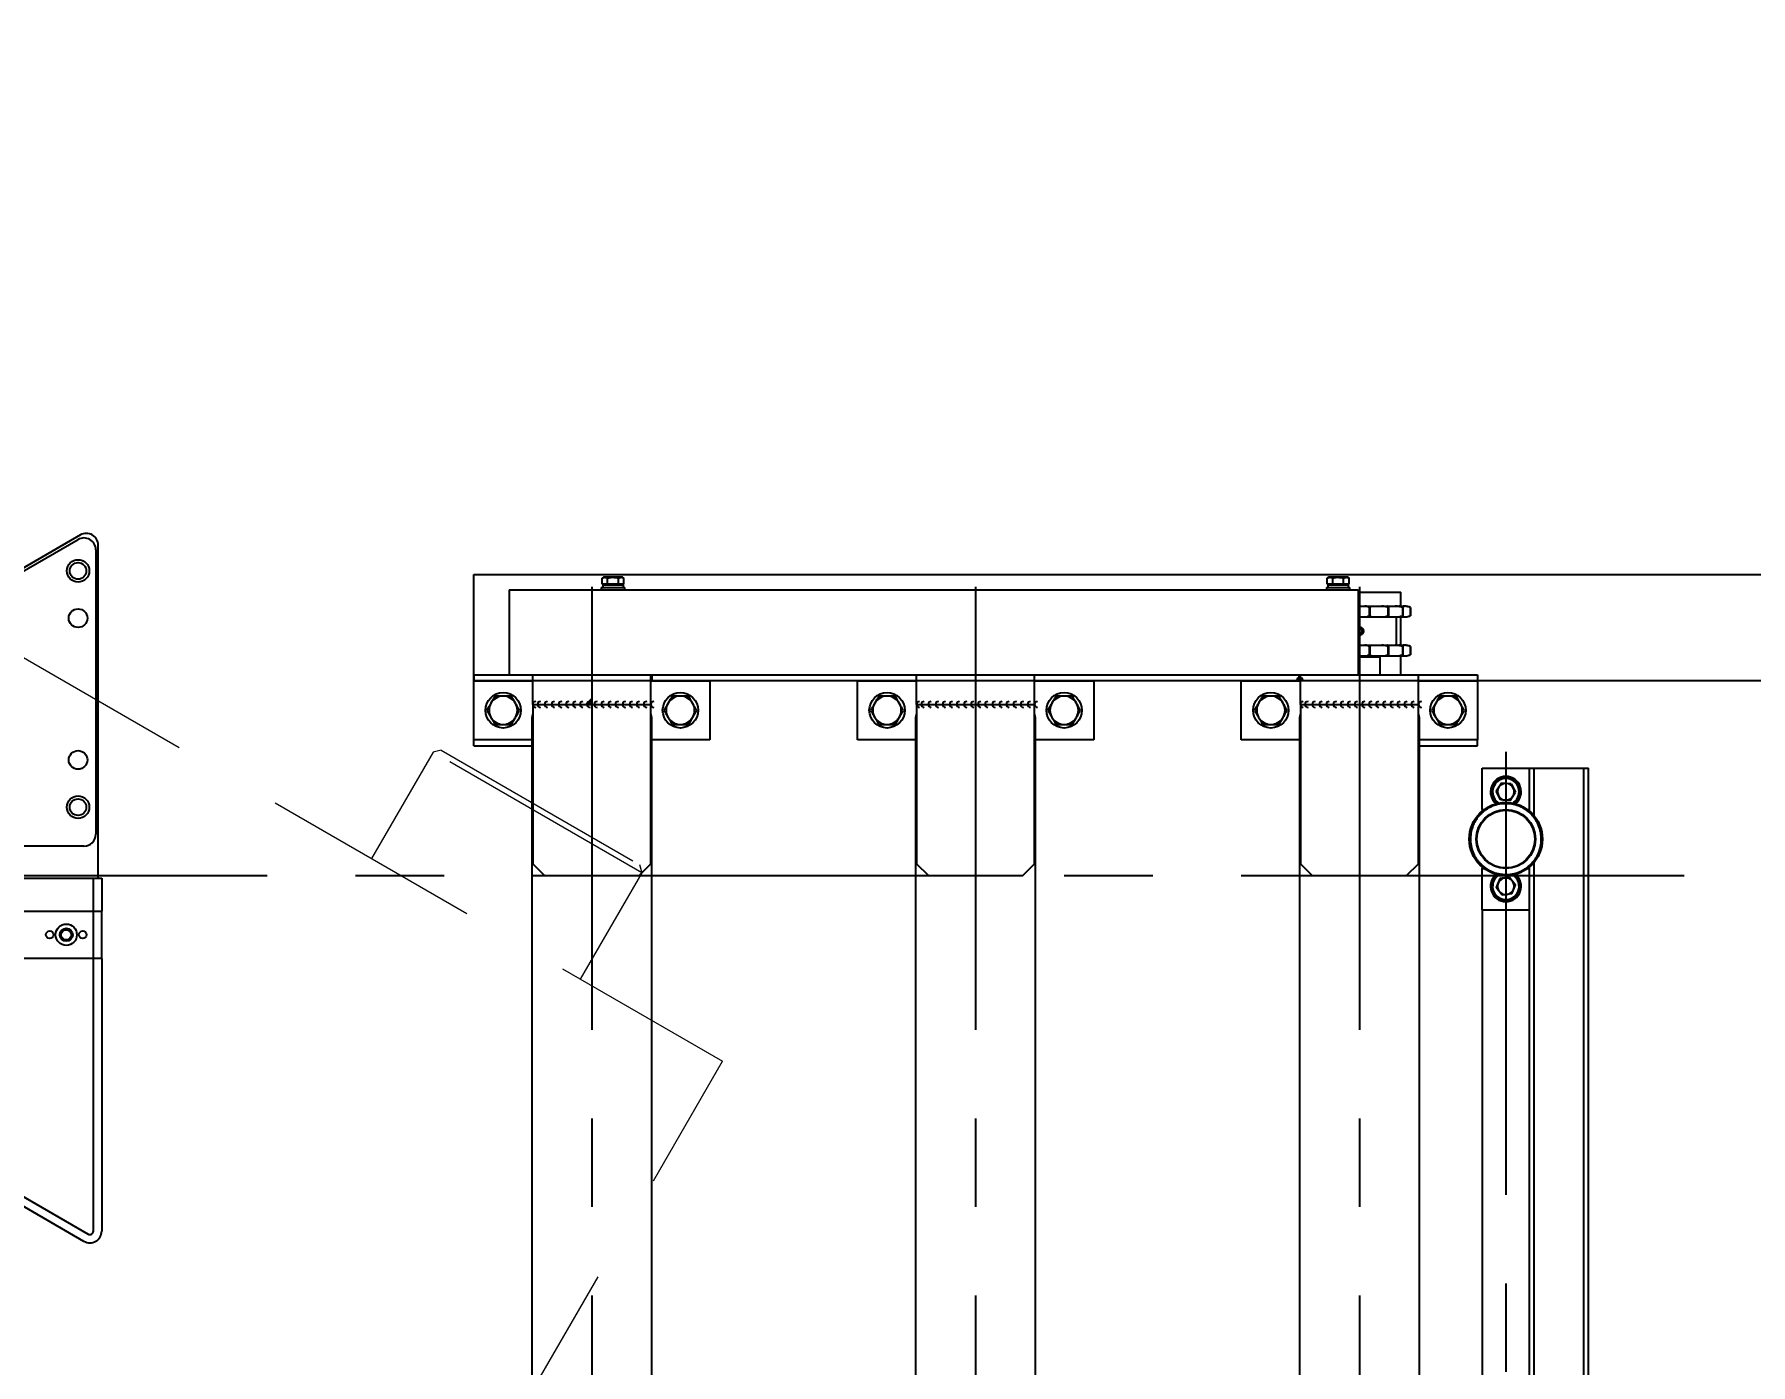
# Model space of a CAD drawing. Header units: inches. Extents: x -347369 to -260369, y 119522 to 149869.
# Drawn here: x -321356 to -319902, y 138586 to 139712 of the extents above; entities that cross this region are included whole.
import ezdxf

# ---------------------------------------------------------------- set-up
doc = ezdxf.new("R2010")
doc.units = ezdxf.units.IN
doc.header["$LTSCALE"] = 300
doc.linetypes.add('CENTRO', pattern=[2, 1.25, -0.25, 0.25, -0.25])
doc.linetypes.add('NASCOSTA', pattern=[0.375, 0.25, -0.125])
for name, color, linetype in [('ASSI', 254, 'CENTRO'), ('MACCHINA', 40, 'Continuous'), ('QUOTE', 7, 'Continuous'), ('RULLIERE', 3, 'Continuous')]:
    doc.layers.add(name, color=color, linetype=linetype)
doc.styles.get("Standard").update_dxf_attribs({"font": 'romans.shx'})
doc.dimstyles.new('sc1a100', dxfattribs={"dimscale": 100, "dimtxt": 3, "dimasz": 3, "dimexe": 0, "dimexo": 0, "dimgap": 1, "dimtad": 1, "dimzin": 12, "dimdsep": 46, "dimtxsty": 'Standard', "dimblk": 'CLOSEDBLANK', "dimcen": 1, "dimclrd": 253, "dimclre": 253, "dimclrt": 2, "dimadec": 0, "dimazin": 3, "dimtfac": 1, "dimtmove": 0, "dimatfit": 1, "dimldrblk": 'CLOSEDBLANK', "dimfxl": 1, "dimtolj": 1, "dimtzin": 0, "dimarcsym": 0})
doc.dimstyles.new('sc1a100_pollici', dxfattribs={"dimscale": 100, "dimtxt": 3, "dimasz": 3, "dimexe": 0, "dimexo": 0, "dimgap": 1, "dimtad": 1, "dimzin": 12, "dimdsep": 46, "dimtxsty": 'Standard', "dimblk": 'CLOSEDBLANK', "dimcen": 1, "dimclrd": 253, "dimclre": 253, "dimclrt": 2, "dimadec": 0, "dimazin": 3, "dimtfac": 1, "dimtmove": 0, "dimatfit": 1, "dimldrblk": 'CLOSEDBLANK', "dimfxl": 1, "dimtolj": 1, "dimtzin": 0, "dimarcsym": 0})

# ---------------------------------------------------------------- blocks, each defined once
blk = doc.blocks.new('_ClosedBlank')
at = {"color": 0, "linetype": 'ByBlock', "lineweight": -2}
for p, q in [((-1, 0.1667), (0, 0)), ((-1, 0.1667), (-1, -0.1667)), ((0, 0), (-1, -0.1667))]:
    blk.add_line(p, q, dxfattribs=at)
blk = doc.blocks.new('*D16')
at = {"layer": 'Defpoints', "color": 0, "transparency": 16777216}
for p in [(-307383.6, 144199.7), (-325383.6, 140999.7), (-307383.6, 139125.6)]:
    blk.add_point(p, dxfattribs=at)
at = {"layer": 'QUOTE', "color": 253, "lineweight": -2, "transparency": 16777216}
for p, q in [((-325383.6, 140999.7), (-325383.6, 144199.7)), ((-325083.6, 144199.7), (-307683.6, 144199.7)), ((-307383.6, 139125.6), (-307383.6, 144199.7))]:
    blk.add_line(p, q, dxfattribs=at)
at = {"layer": 'QUOTE', "color": 253, "lineweight": -2, "transparency": 16777216, "xscale": 300, "yscale": 300, "zscale": 300, "rotation": 180}
blk.add_blockref('_ClosedBlank', (-325383.6, 144199.7), dxfattribs=at)
at = {"layer": 'QUOTE', "color": 253, "lineweight": -2, "transparency": 16777216, "xscale": 300, "yscale": 300, "zscale": 300}
blk.add_blockref('_ClosedBlank', (-307383.6, 144199.7), dxfattribs=at)
at = {"layer": 'QUOTE', "color": 2, "transparency": 16777216, "char_height": 300, "attachment_point": 5}
for s, insert in [('\\A1;18000', (-316383.6, 144449.7)), ('\\A1;[59\'-0 11/16"]', (-316383.6, 143871.1))]:
    blk.add_mtext(s, dxfattribs=dict(at, insert=insert))
blk = doc.blocks.new('*D38')
at = {"layer": 'Defpoints', "color": 0, "transparency": 16777216}
for p in [(-322483.6, 140399.7), (-323696.1, 139699.7), (-320318.6, 137749.7), (-322483.6, 136499.7), (-321507.5, 136317.7)]:
    blk.add_point(p, dxfattribs=at)
at = {"layer": 'QUOTE', "color": 253, "lineweight": -2, "transparency": 16777216}
for p, q in [((-320318.6, 137749.7), (-320011.9, 137572.6)), ((-322483.6, 136499.7), (-322483.6, 136145.6))]:
    blk.add_line(p, q, dxfattribs=at)
blk.add_arc((-322483.6, 138999.7), 2854.1, 276.0253, 323.9747, dxfattribs=at)
at = {"layer": 'QUOTE', "color": 253, "lineweight": -2, "transparency": 16777216, "xscale": 300, "yscale": 300, "zscale": 300}
for p, rotation in [((-320011.9, 137572.6), 56.98734634615995), ((-322483.6, 136145.6), 183.0126536538403)]:
    blk.add_blockref('_ClosedBlank', p, dxfattribs=dict(at, rotation=rotation))
at = {"layer": 'QUOTE', "color": 2, "transparency": 16777216, "insert": (-321181.6, 136744.5), "char_height": 300, "attachment_point": 5, "rotation": 30}
blk.add_mtext('\\A1;60°', dxfattribs=at)
blk = doc.blocks.new('A$Cda148bbc')
at = {"layer": 'MACCHINA', "color": 8, "linetype": 'NASCOSTA', "lineweight": 5, "ltscale": 2.5}
for p, q in [((719.3, -560), (719.3, -1560)), ((823.3, -1217), (719.3, -1217)), ((823.3, -1421), (823.3, -1217)), ((828.3, -1222), (823.3, -1217)), ((828.3, -1222), (828.3, -1416)), ((823.3, -1421), (719.3, -1421)), ((828.3, -1416), (823.3, -1421)), ((321.1, -1560), (719.3, -1560))]:
    blk.add_line(p, q, dxfattribs=at)
blk = doc.blocks.new('A$Cad528b1c')
at = {"layer": 'MACCHINA'}
for p, q in [((1167, 288.5), (1089.7, 243.8)), ((1094.2, 243.7), (1165, 284.5)), ((1182, -2), (1182, 279.8)), ((1180, 275.9), (1180, 35)), ((1170, 25), (1110, 25)), ((772, -2), (1178, -2)), ((1178, -30), (1178, -2)), ((1178, -2), (1185, -2)), ((1185, -2), (1185, -30)), ((772, -30), (1178, -30)), ((1178, -70), (1178, -30)), ((1178, -30), (1185, -30)), ((1185, -70), (1185, -30)), ((1178, -70), (772, -70)), ((772, -71.7), (1173.5, -303.5)), ((1178, -300.9), (1178, -70)), ((1185, -70), (1178, -70)), ((1185, -70), (1185, -300.9)), ((1170, -309.6), (765, -75.8))]:
    blk.add_line(p, q, dxfattribs=at)
for centre, radius in [((1165, 258), 9.5), ((1165, 258), 7), ((1165, 218), 7.88), ((1165, 98), 7.88), ((1165, 58), 9.5), ((1165, 58), 7), ((1155, -50), 9), ((1141, -50), 3.25), ((1155, -50), 5.5), ((1155, -50), 4.25), ((1169, -50), 3.25)]:
    blk.add_circle(centre, radius, dxfattribs=at)
for centre, radius, start, end in [((1170, 275.9), 10, 0, 120), ((1172, 279.8), 10, 0, 120.004), ((1170, 35), 10, 270, 0), ((1175, -300.9), 10, 240, 0), ((1175, -300.9), 3, 240, 0)]:
    blk.add_arc(centre, radius, start, end, dxfattribs=at)
blk = doc.blocks.new('72810824171')
at = {"layer": 'ASSI'}
for p, q in [((1600, 244.5), (1600, -783.2)), ((1925, 244.5), (1925, -973.2)), ((2250, 244.5), (2250, -1113.2))]:
    blk.add_line(p, q, dxfattribs=at)
at = {"layer": 'RULLIERE'}
for p, q in [((1610, 252.6), (1608.8, 251.9)), ((1608.8, 246.8), (1608.8, 251.9)), ((1611.1, 252.6), (1610, 252.6)), ((1618, 252.6), (1611.1, 252.6)), ((1613.4, 246.8), (1613.4, 251.9)), ((1624.9, 252.6), (1618, 252.6)), ((1622.6, 246.8), (1622.6, 251.9)), ((1626, 252.6), (1624.9, 252.6)), ((1627.2, 251.9), (1626, 252.6)), ((1627.2, 246.8), (1627.2, 251.9)), ((2224, 252.6), (2222.8, 251.9)), ((2222.8, 246.8), (2222.8, 251.9)), ((2225.1, 252.6), (2224, 252.6)), ((2232, 252.6), (2225.1, 252.6)), ((2227.4, 246.8), (2227.4, 251.9)), ((2238.9, 252.6), (2232, 252.6)), ((2236.6, 246.8), (2236.6, 251.9)), ((2240, 252.6), (2238.9, 252.6)), ((2241.2, 251.9), (2240, 252.6)), ((2241.2, 246.8), (2241.2, 251.9)), ((1530, 242), (2249, 242)), ((1530, 242), (1530, 238)), ((1530, 238), (1530, 174)), ((1608, 244), (1608, 242)), ((1608, 244), (1628, 244)), ((1611.1, 246.8), (1608.8, 246.8)), ((1609.3, 246.2), (1609.3, 244)), ((1609.3, 246.2), (1626.8, 246.2)), ((1610, 246.8), (1610, 246.2)), ((1613.4, 246.8), (1611.1, 246.8)), ((1618, 246.8), (1613.4, 246.8)), ((1622.6, 246.8), (1618, 246.8)), ((1624.9, 246.8), (1622.6, 246.8)), ((1627.2, 246.8), (1624.9, 246.8)), ((1626, 246.2), (1626, 246.8)), ((1626.8, 244), (1626.8, 246.2)), ((1628, 242), (1628, 244)), ((2222, 244), (2222, 242)), ((2222, 244), (2242, 244)), ((2225.1, 246.8), (2222.8, 246.8)), ((2223.3, 246.2), (2223.3, 244)), ((2223.3, 246.2), (2240.8, 246.2)), ((2224, 246.8), (2224, 246.2)), ((2227.4, 246.8), (2225.1, 246.8)), ((2232, 246.8), (2227.4, 246.8)), ((2236.6, 246.8), (2232, 246.8)), ((2238.9, 246.8), (2236.6, 246.8)), ((2241.2, 246.8), (2238.9, 246.8)), ((2240, 246.2), (2240, 246.8)), ((2240.8, 244), (2240.8, 246.2)), ((2242, 242), (2242, 244)), ((2249, 242), (2249, 238)), ((2249, 240), (2285, 240)), ((2249, 238), (2249, 174)), ((2285, 232), (2285, 240)), ((2249, 228.1), (2249.8, 228.1)), ((2249, 219), (2249.8, 219)), ((2249.8, 228.1), (2250.2, 228.1)), ((2249.8, 219), (2250.2, 219)), ((2250.2, 228.1), (2254.1, 228.1)), ((2250.2, 219), (2254.1, 219)), ((2254.1, 228.1), (2254.6, 228.1)), ((2254.1, 219), (2254.6, 219)), ((2254.6, 228.1), (2254.7, 228.1)), ((2254.6, 219), (2254.7, 219)), ((2254.7, 228.1), (2260.3, 228.1)), ((2254.7, 219), (2260.3, 219)), ((2258.3, 227.1), (2258.9, 227.1)), ((2258.3, 227.1), (2258.3, 220)), ((2258.3, 220), (2258.9, 220)), ((2258.9, 227.1), (2258.9, 220)), ((2260.3, 228.1), (2260.3, 228.1)), ((2260.3, 228.1), (2260.6, 228.1)), ((2260.3, 219), (2260.3, 219)), ((2260.3, 219), (2260.6, 219)), ((2260.6, 228.1), (2263.5, 228.1)), ((2260.6, 219), (2263.5, 219)), ((2263.5, 228.1), (2263.8, 228.1)), ((2263.5, 219), (2263.8, 219)), ((2263.8, 228.1), (2268.1, 228.1)), ((2263.8, 219), (2268.1, 219)), ((2268.1, 228.1), (2268.9, 228.1)), ((2268.1, 219), (2268.9, 219)), ((2268.9, 228.1), (2269, 228.1)), ((2268.9, 219), (2269, 219)), ((2269, 228.1), (2273.7, 228.1)), ((2269, 219), (2273.7, 219)), ((2273.7, 228.1), (2275.1, 228.1)), ((2273.7, 219), (2275.1, 219)), ((2274.2, 227.1), (2274.2, 220)), ((2274.2, 227.1), (2274.7, 227.1)), ((2274.2, 220), (2274.7, 220)), ((2274.7, 227.1), (2274.7, 220)), ((2275.1, 228.1), (2275.3, 228.1)), ((2275.1, 219), (2275.3, 219)), ((2275.3, 228.1), (2279.4, 228.1)), ((2275.3, 219), (2279.4, 219)), ((2279.4, 228.1), (2280.3, 228.1)), ((2279.4, 219), (2280.3, 219)), ((2280.3, 228.1), (2280.4, 228.1)), ((2280.3, 219), (2280.4, 219)), ((2280.4, 228.1), (2283.5, 228.1)), ((2280.4, 219), (2283.5, 219)), ((2281.5, 195.1), (2281.5, 219)), ((2283.5, 228.1), (2286.1, 228.1)), ((2283.5, 219), (2286.1, 219)), ((2285, 228.1), (2285, 232)), ((2285, 195.1), (2285, 219)), ((2286.1, 228.1), (2287, 228.1)), ((2286.1, 219), (2287, 219)), ((2286.4, 227.1), (2286.7, 227.1)), ((2286.4, 227.1), (2286.4, 220)), ((2286.4, 220), (2286.7, 220)), ((2286.7, 227.1), (2286.7, 220)), ((2287, 228.1), (2287.1, 228.1)), ((2287, 219), (2287.1, 219)), ((2287.1, 228.1), (2288.2, 228.1)), ((2287.1, 219), (2288.2, 219)), ((2293.1, 227.1), (2293.2, 227.1)), ((2293.1, 227.1), (2293.1, 220)), ((2293.1, 220), (2293.2, 220)), ((2293.2, 227.1), (2293.2, 220)), ((2249.1, 209.2), (2249, 209)), ((2249, 205.2), (2250.9, 204.9)), ((2249.1, 209.2), (2251.4, 208.9)), ((2250.9, 204.9), (2252.3, 206.7)), ((2251.4, 208.9), (2252.3, 206.7)), ((2249, 195.1), (2249.8, 195.1)), ((2249.8, 195.1), (2250.2, 195.1)), ((2250.2, 195.1), (2254.1, 195.1)), ((2254.1, 195.1), (2254.6, 195.1)), ((2254.6, 195.1), (2254.7, 195.1)), ((2254.7, 195.1), (2260.3, 195.1)), ((2258.3, 194.1), (2258.3, 187)), ((2258.3, 194.1), (2258.9, 194.1)), ((2258.9, 194.1), (2258.9, 187)), ((2260.3, 195.1), (2260.3, 195.1)), ((2260.3, 195.1), (2260.6, 195.1)), ((2260.6, 195.1), (2263.5, 195.1)), ((2263.5, 195.1), (2263.8, 195.1)), ((2263.8, 195.1), (2268.1, 195.1)), ((2268.1, 195.1), (2268.9, 195.1)), ((2268.9, 195.1), (2269, 195.1)), ((2269, 195.1), (2273.7, 195.1)), ((2273.7, 195.1), (2275.1, 195.1)), ((2274.2, 194.1), (2274.2, 187)), ((2274.2, 194.1), (2274.7, 194.1)), ((2274.7, 194.1), (2274.7, 187)), ((2275.1, 195.1), (2275.3, 195.1)), ((2275.3, 195.1), (2279.4, 195.1)), ((2279.4, 195.1), (2280.3, 195.1)), ((2280.3, 195.1), (2280.4, 195.1)), ((2280.4, 195.1), (2283.5, 195.1)), ((2283.5, 195.1), (2286.1, 195.1)), ((2286.1, 195.1), (2287, 195.1)), ((2286.4, 194.1), (2286.4, 187)), ((2286.4, 194.1), (2286.7, 194.1)), ((2286.7, 194.1), (2286.7, 187)), ((2287, 195.1), (2287.1, 195.1)), ((2287.1, 195.1), (2288.2, 195.1)), ((2293.1, 194.1), (2293.1, 187)), ((2293.1, 194.1), (2293.2, 194.1)), ((2293.2, 194.1), (2293.2, 187)), ((2249, 186), (2249.8, 186)), ((2267.5, 185), (2249, 185)), ((2249.8, 186), (2250.2, 186)), ((2250.2, 186), (2254.1, 186)), ((2254.1, 186), (2254.6, 186)), ((2254.6, 186), (2254.7, 186)), ((2254.7, 186), (2260.3, 186)), ((2258.3, 187), (2258.9, 187)), ((2260.3, 186), (2260.3, 186)), ((2260.3, 186), (2260.6, 186)), ((2260.6, 186), (2263.5, 186)), ((2263.5, 186), (2263.8, 186)), ((2263.8, 186), (2268.1, 186)), ((2267.5, 185), (2266.5, 186)), ((2267.5, 170), (2267.5, 185)), ((2268.1, 186), (2268.9, 186)), ((2268.9, 186), (2269, 186)), ((2269, 186), (2273.7, 186)), ((2273.7, 186), (2275.1, 186)), ((2274.2, 187), (2274.7, 187)), ((2275.1, 186), (2275.3, 186)), ((2275.3, 186), (2279.4, 186)), ((2279.4, 186), (2280.3, 186)), ((2280.3, 186), (2280.4, 186)), ((2280.4, 186), (2283.5, 186)), ((2283.5, 186), (2286.1, 186)), ((2285, 178), (2285, 186)), ((2285, 170), (2285, 178)), ((2286.1, 186), (2287, 186)), ((2286.4, 187), (2286.7, 187)), ((2287, 186), (2287.1, 186)), ((2287.1, 186), (2288.2, 186)), ((2293.1, 187), (2293.2, 187)), ((1500, 170), (1500, 165)), ((1500, 170), (1530, 170)), ((1500, 165), (1550, 165)), ((1500, 115), (1500, 165)), ((1530, 174), (1530, 170)), ((1530, 170), (1550, 170)), ((1550, 170), (1650, 170)), ((1550, 145), (1550, 170)), ((1650, 170), (1875, 170)), ((1650, 145), (1650, 170)), ((1650, 165), (1700, 165)), ((1651, 165), (1651, 170)), ((1700, 165), (1700, 115)), ((1825, 165), (1700, 165)), ((1825, 165), (1875, 165)), ((1825, 115), (1825, 165)), ((1875, 145), (1875, 170)), ((1875, 170), (1975, 170)), ((1975, 170), (2200, 170)), ((1975, 145), (1975, 170)), ((1975, 165), (2025, 165)), ((2025, 165), (2025, 115)), ((2150, 165), (2025, 165)), ((2150, 165), (2200, 165)), ((2150, 115), (2150, 165)), ((2199, 165), (2199, 170)), ((2200, 170), (2300, 170)), ((2200, 145), (2200, 170)), ((2249, 174), (2249, 170)), ((2300, 145), (2300, 170)), ((2300, 170), (2350, 170)), ((2300, 165), (2350, 165)), ((2350, 170), (2350, 165)), ((2350, 165), (2350, 115)), ((1600, 150), (1595, 145)), ((1550, 137), (1549.2, 134)), ((1549.2, 134), (1549.2, -734)), ((1550, 134), (1549.2, 134)), ((1550, 145), (1550, 10)), ((1550, 145), (1650, 145)), ((1650, 10), (1650, 145)), ((1650.8, 134), (1650, 137)), ((1650.8, 134), (1650, 134)), ((1650.8, -734), (1650.8, 134)), ((1875, 137), (1874.2, 134)), ((1874.2, 134), (1874.2, -924)), ((1875, 134), (1874.2, 134)), ((1875, 145), (1875, 10)), ((1875, 145), (1975, 145)), ((1975, 10), (1975, 145)), ((1975.8, 134), (1975, 137)), ((1975.8, 134), (1975, 134)), ((1975.8, -924), (1975.8, 134)), ((2200, 137), (2199.2, 134)), ((2199.2, 134), (2199.2, -1064)), ((2200, 134), (2199.2, 134)), ((2200, 145), (2200, 10)), ((2200, 145), (2300, 145)), ((2300, 10), (2300, 145)), ((2300.8, 134), (2300, 137)), ((2300.8, 134), (2300, 134)), ((2300.8, -1064), (2300.8, 134)), ((1549.2, 115), (1500, 115)), ((1500, 110), (1500, 115)), ((1500, 110), (1549.2, 110)), ((1700, 115), (1650.8, 115)), ((1874.2, 115), (1825, 115)), ((2025, 115), (1975.8, 115)), ((2199.2, 115), (2150, 115)), ((2350, 115), (2300.8, 115)), ((2300.8, 110), (2350, 110)), ((2350, 110), (2350, 115)), ((1550, 10), (1560, 0)), ((1560, 0), (1640, 0)), ((1640, 0), (1650, 10)), ((1875, 10), (1885, 0)), ((1965, 0), (1975, 10)), ((2200, 10), (2210, 0)), ((2290, 0), (2300, 10)), ((1885, 0), (1965, 0)), ((2210, 0), (2290, 0))]:
    blk.add_line(p, q, dxfattribs=at)
for centre in [(1525, 140), (1675, 140), (1850, 140), (2000, 140), (2175, 140), (2325, 140)]:
    blk.add_circle(centre, 15, dxfattribs=at)
for centre, radius, start, end in [((2250, 207), 3.31, 252.4126, 107.5874), ((2199.5, 165.5), 2.5, 0, 180), ((1525, 140), 12, 150, 210), ((1525, 140), 12, 90, 150), ((1525, 140), 12, 30, 90), ((1525, 140), 12, 330, 30), ((1552.5, 145), 2.5, 90, 270), ((1556.5, 145), 2.5, 90, 270), ((1562.5, 145), 2.5, 90, 270), ((1568.5, 145), 2.5, 90, 270), ((1574.5, 145), 2.5, 90, 270), ((1580.5, 145), 2.5, 90, 270), ((1586.5, 145), 2.5, 90, 270), ((1592.5, 145), 2.5, 90, 270), ((1598.5, 145), 2.5, 90, 270), ((1604.5, 145), 2.5, 90, 270), ((1610.5, 145), 2.5, 90, 270), ((1616.5, 145), 2.5, 90, 270), ((1622.5, 145), 2.5, 90, 270), ((1628.5, 145), 2.5, 90, 270), ((1634.5, 145), 2.5, 90, 270), ((1640.5, 145), 2.5, 90, 270), ((1646.5, 145), 2.5, 90, 270), ((1652.5, 145), 2.5, 90, 270), ((1675, 140), 12, 150, 210), ((1675, 140), 12, 90, 150), ((1675, 140), 12, 30, 90), ((1675, 140), 12, 330, 30), ((1850, 140), 12, 150, 210), ((1850, 140), 12, 90, 150), ((1850, 140), 12, 30, 90), ((1850, 140), 12, 330, 30), ((1877.5, 145), 2.5, 90, 270), ((1881.5, 145), 2.5, 90, 270), ((1887.5, 145), 2.5, 90, 270), ((1893.5, 145), 2.5, 90, 270), ((1899.5, 145), 2.5, 90, 270), ((1905.5, 145), 2.5, 90, 270), ((1911.5, 145), 2.5, 90, 270), ((1917.5, 145), 2.5, 90, 270), ((1923.5, 145), 2.5, 90, 270), ((1929.5, 145), 2.5, 90, 270), ((1935.5, 145), 2.5, 90, 270), ((1941.5, 145), 2.5, 90, 270), ((1947.5, 145), 2.5, 90, 270), ((1953.5, 145), 2.5, 90, 270), ((1959.5, 145), 2.5, 90, 270), ((1965.5, 145), 2.5, 90, 270), ((1971.5, 145), 2.5, 90, 270), ((1977.5, 145), 2.5, 90, 270), ((2000, 140), 12, 150, 210), ((2000, 140), 12, 90, 150), ((2000, 140), 12, 30, 90), ((2000, 140), 12, 330, 30), ((2175, 140), 12, 150, 210), ((2175, 140), 12, 90, 150), ((2175, 140), 12, 30, 90), ((2175, 140), 12, 330, 30), ((2202.5, 145), 2.5, 90, 270), ((2206.5, 145), 2.5, 90, 270), ((2212.5, 145), 2.5, 90, 270), ((2218.5, 145), 2.5, 90, 270), ((2224.5, 145), 2.5, 90, 270), ((2230.5, 145), 2.5, 90, 270), ((2236.5, 145), 2.5, 90, 270), ((2242.5, 145), 2.5, 90, 270), ((2248.5, 145), 2.5, 90, 270), ((2254.5, 145), 2.5, 90, 270), ((2260.5, 145), 2.5, 90, 270), ((2266.5, 145), 2.5, 90, 270), ((2272.5, 145), 2.5, 90, 270), ((2278.5, 145), 2.5, 90, 270), ((2284.5, 145), 2.5, 90, 270), ((2290.5, 145), 2.5, 90, 270), ((2296.5, 145), 2.5, 90, 270), ((2302.5, 145), 2.5, 90, 270), ((2325, 140), 12, 150, 210), ((2325, 140), 12, 90, 150), ((2325, 140), 12, 30, 90), ((2325, 140), 12, 330, 30), ((1525, 140), 12, 210, 270), ((1525, 140), 12, 270, 330), ((1675, 140), 12, 210, 270), ((1675, 140), 12, 270, 330), ((1850, 140), 12, 210, 270), ((1850, 140), 12, 270, 330), ((2000, 140), 12, 210, 270), ((2000, 140), 12, 270, 330), ((2175, 140), 12, 210, 270), ((2175, 140), 12, 270, 330), ((2325, 140), 12, 210, 270), ((2325, 140), 12, 270, 330)]:
    blk.add_arc(centre, radius, start, end, dxfattribs=at)
for points, knots in [([(1608.8, 251.9), (1609.1, 252.1), (1609.9, 252.5), (1610.7, 252.6), (1611.1, 252.6)], [0, 0, 0, 0, 0.495458, 1, 1, 1, 1]), ([(1611.1, 252.6), (1611.1, 252.6), (1611.5, 252.6), (1612.3, 252.4), (1613, 252.1), (1613.4, 251.9)], [0, 0, 0, 0, 0.070086, 0.530782, 1, 1, 1, 1]), ([(1613.4, 251.9), (1614.6, 252.2), (1616.1, 252.6), (1617.7, 252.6), (1618, 252.6)], [0, 0, 0, 0, 0.7856225, 1, 1, 1, 1]), ([(1618, 252.6), (1619.3, 252.5), (1620.8, 252.4), (1622.3, 252), (1622.6, 251.9)], [0, 0, 0, 0, 0.8113035, 1, 1, 1, 1]), ([(1622.6, 251.9), (1623, 252.1), (1623.8, 252.5), (1624.5, 252.6), (1624.9, 252.6)], [0, 0, 0, 0, 0.495458, 1, 1, 1, 1]), ([(1624.9, 252.6), (1625, 252.6), (1625.4, 252.6), (1626.2, 252.4), (1626.9, 252.1), (1627.2, 251.9)], [0, 0, 0, 0, 0.070086, 0.530782, 1, 1, 1, 1]), ([(2222.8, 251.9), (2223.1, 252.1), (2223.9, 252.5), (2224.7, 252.6), (2225.1, 252.6)], [0, 0, 0, 0, 0.495458, 1, 1, 1, 1]), ([(2225.1, 252.6), (2225.1, 252.6), (2225.5, 252.6), (2226.3, 252.4), (2227, 252.1), (2227.4, 251.9)], [0, 0, 0, 0, 0.070086, 0.530782, 1, 1, 1, 1]), ([(2227.4, 251.9), (2228.6, 252.2), (2230.1, 252.6), (2231.7, 252.6), (2232, 252.6)], [0, 0, 0, 0, 0.785622, 1, 1, 1, 1]), ([(2232, 252.6), (2233.3, 252.5), (2234.8, 252.4), (2236.3, 252), (2236.6, 251.9)], [0, 0, 0, 0, 0.811304, 1, 1, 1, 1]), ([(2236.6, 251.9), (2237, 252.1), (2237.8, 252.5), (2238.5, 252.6), (2238.9, 252.6)], [0, 0, 0, 0, 0.495458, 1, 1, 1, 1]), ([(2238.9, 252.6), (2239, 252.6), (2239.4, 252.6), (2240.2, 252.4), (2240.9, 252.1), (2241.2, 251.9)], [0, 0, 0, 0, 0.070086, 0.530782, 1, 1, 1, 1]), ([(2258.3, 227.1), (2257.7, 227.4), (2256.6, 228), (2255.3, 228.1), (2254.7, 228.1)], [0, 0, 0, 0, 0.4927917, 1, 1, 1, 1]), ([(2254.7, 219), (2255.3, 219), (2256.5, 219.1), (2257.7, 219.7), (2258.3, 220)], [0, 0, 0, 0, 0.493105, 1, 1, 1, 1]), ([(2258.9, 227.1), (2259.1, 227.4), (2259.6, 228), (2260, 228.1), (2260.3, 228.1)], [0, 0, 0, 0, 0.492792, 1, 1, 1, 1]), ([(2260.3, 219), (2260.1, 219), (2259.6, 219.1), (2259.1, 219.7), (2258.9, 220)], [0, 0, 0, 0, 0.493105, 1, 1, 1, 1]), ([(2274.2, 227.1), (2273.4, 227.4), (2271.7, 228), (2269.9, 228.1), (2269, 228.1)], [0, 0, 0, 0, 0.492792, 1, 1, 1, 1]), ([(2269, 219), (2269.9, 219), (2271.6, 219.1), (2273.3, 219.7), (2274.2, 220)], [0, 0, 0, 0, 0.493105, 1, 1, 1, 1]), ([(2274.7, 227.1), (2274.5, 227.4), (2274.2, 228), (2273.9, 228.1), (2273.7, 228.1)], [0, 0, 0, 0, 0.492792, 1, 1, 1, 1]), ([(2273.7, 219), (2273.9, 219), (2274.2, 219.1), (2274.5, 219.7), (2274.7, 220)], [0, 0, 0, 0, 0.4931046, 1, 1, 1, 1]), ([(2286.4, 227.1), (2285.5, 227.4), (2283.5, 228), (2281.4, 228.1), (2280.4, 228.1)], [0, 0, 0, 0, 0.492792, 1, 1, 1, 1]), ([(2280.4, 219), (2281.4, 219), (2283.4, 219.1), (2285.4, 219.7), (2286.4, 220)], [0, 0, 0, 0, 0.493105, 1, 1, 1, 1]), ([(2286.7, 227.1), (2286.2, 227.4), (2285.2, 228), (2284.1, 228.1), (2283.5, 228.1)], [0, 0, 0, 0, 0.492792, 1, 1, 1, 1]), ([(2283.5, 219), (2284.1, 219), (2285.2, 219.1), (2286.2, 219.7), (2286.7, 220)], [0, 0, 0, 0, 0.493104, 1, 1, 1, 1]), ([(2293.1, 227.1), (2292.1, 227.4), (2290.2, 228), (2288.2, 228.1), (2287.1, 228.1)], [0, 0, 0, 0, 0.492792, 1, 1, 1, 1]), ([(2287.1, 219), (2288.1, 219), (2290.2, 219.1), (2292.1, 219.7), (2293.1, 220)], [0, 0, 0, 0, 0.493105, 1, 1, 1, 1]), ([(2293.2, 227.1), (2292.4, 227.4), (2290.8, 228), (2289.1, 228.1), (2288.2, 228.1)], [0, 0, 0, 0, 0.4927917, 1, 1, 1, 1]), ([(2249, 210.3), (2249.3, 210.4), (2250, 210.5), (2251.1, 210.3), (2252.2, 209.8), (2252.9, 208.9), (2253.3, 207.9), (2253.4, 207.3), (2253.4, 207)], [0, 0, 0, 0, 0.16096, 0.340327, 0.519666, 0.6999, 0.880573, 1, 1, 1, 1]), ([(2253.4, 207), (2253.4, 206.7), (2253.3, 205.9), (2252.7, 204.9), (2251.8, 204.1), (2250.8, 203.7), (2249.8, 203.6), (2249.2, 203.8), (2249, 203.8)], [0, 0, 0, 0, 0.179378, 0.358731, 0.538742, 0.719187, 0.898921, 1, 1, 1, 1]), ([(2258.3, 194.1), (2257.7, 194.4), (2256.6, 195), (2255.3, 195.1), (2254.7, 195.1)], [0, 0, 0, 0, 0.492792, 1, 1, 1, 1]), ([(2258.9, 194.1), (2259.1, 194.4), (2259.6, 195), (2260, 195.1), (2260.3, 195.1)], [0, 0, 0, 0, 0.492792, 1, 1, 1, 1]), ([(2274.2, 194.1), (2273.4, 194.4), (2271.7, 195), (2269.9, 195.1), (2269, 195.1)], [0, 0, 0, 0, 0.492792, 1, 1, 1, 1]), ([(2274.7, 194.1), (2274.5, 194.4), (2274.2, 195), (2273.9, 195.1), (2273.7, 195.1)], [0, 0, 0, 0, 0.492792, 1, 1, 1, 1]), ([(2286.4, 194.1), (2285.5, 194.4), (2283.5, 195), (2281.4, 195.1), (2280.4, 195.1)], [0, 0, 0, 0, 0.492792, 1, 1, 1, 1]), ([(2286.7, 194.1), (2286.2, 194.4), (2285.2, 195), (2284.1, 195.1), (2283.5, 195.1)], [0, 0, 0, 0, 0.492792, 1, 1, 1, 1]), ([(2293.1, 194.1), (2292.1, 194.4), (2290.2, 195), (2288.2, 195.1), (2287.1, 195.1)], [0, 0, 0, 0, 0.492792, 1, 1, 1, 1]), ([(2293.2, 194.1), (2292.4, 194.4), (2290.8, 195), (2289.1, 195.1), (2288.2, 195.1)], [0, 0, 0, 0, 0.492792, 1, 1, 1, 1]), ([(2254.7, 186), (2255.3, 186), (2256.5, 186.1), (2257.7, 186.7), (2258.3, 187)], [0, 0, 0, 0, 0.4931046, 1, 1, 1, 1]), ([(2260.3, 186), (2260.1, 186), (2259.6, 186.1), (2259.1, 186.7), (2258.9, 187)], [0, 0, 0, 0, 0.493105, 1, 1, 1, 1]), ([(2269, 186), (2269.9, 186), (2271.6, 186.1), (2273.3, 186.7), (2274.2, 187)], [0, 0, 0, 0, 0.493105, 1, 1, 1, 1]), ([(2273.7, 186), (2273.9, 186), (2274.2, 186.1), (2274.5, 186.7), (2274.7, 187)], [0, 0, 0, 0, 0.493105, 1, 1, 1, 1]), ([(2280.4, 186), (2281.4, 186), (2283.4, 186.1), (2285.4, 186.7), (2286.4, 187)], [0, 0, 0, 0, 0.4931046, 1, 1, 1, 1]), ([(2283.5, 186), (2284.1, 186), (2285.2, 186.1), (2286.2, 186.7), (2286.7, 187)], [0, 0, 0, 0, 0.493104, 1, 1, 1, 1]), ([(2287.1, 186), (2288.1, 186), (2290.2, 186.1), (2292.1, 186.7), (2293.1, 187)], [0, 0, 0, 0, 0.4931046, 1, 1, 1, 1]), ([(1514.6, 146), (1514.5, 145.9), (1513.9, 144.8), (1512.7, 142.8), (1511.7, 140.9), (1511.1, 140)], [0, 0, 0, 0, 0.070099, 0.530789, 1, 1, 1, 1]), ([(1518.1, 152), (1517.5, 151), (1516.4, 149.1), (1515.2, 147), (1514.6, 146)], [0, 0, 0, 0, 0.495458, 1, 1, 1, 1]), ([(1525, 152), (1524.8, 152), (1523.6, 152), (1521.2, 152), (1519.1, 152), (1518.1, 152)], [0, 0, 0, 0, 0.0700986, 0.5307888, 1, 1, 1, 1]), ([(1531.9, 152), (1530.8, 152), (1528.5, 152), (1526.2, 152), (1525, 152)], [0, 0, 0, 0, 0.495458, 1, 1, 1, 1]), ([(1535.4, 146), (1535.1, 146.5), (1533.9, 148.5), (1532.8, 150.5), (1531.9, 152)], [0, 0, 0, 0, 0.232367, 1, 1, 1, 1]), ([(1538.9, 140), (1538.6, 140.4), (1537.9, 141.6), (1536.8, 143.6), (1535.9, 145.2), (1535.4, 146)], [0, 0, 0, 0, 0.211364, 0.60308, 1, 1, 1, 1]), ([(1664.6, 146), (1664.5, 145.9), (1663.9, 144.8), (1662.7, 142.8), (1661.7, 140.9), (1661.1, 140)], [0, 0, 0, 0, 0.070099, 0.530789, 1, 1, 1, 1]), ([(1668.1, 152), (1667.5, 151), (1666.4, 149.1), (1665.2, 147), (1664.6, 146)], [0, 0, 0, 0, 0.495458, 1, 1, 1, 1]), ([(1675, 152), (1674.8, 152), (1673.6, 152), (1671.2, 152), (1669.1, 152), (1668.1, 152)], [0, 0, 0, 0, 0.0700986, 0.5307888, 1, 1, 1, 1]), ([(1681.9, 152), (1680.8, 152), (1678.5, 152), (1676.2, 152), (1675, 152)], [0, 0, 0, 0, 0.495458, 1, 1, 1, 1]), ([(1685.4, 146), (1685.1, 146.5), (1683.9, 148.5), (1682.8, 150.5), (1681.9, 152)], [0, 0, 0, 0, 0.232367, 1, 1, 1, 1]), ([(1688.9, 140), (1688.6, 140.4), (1687.9, 141.6), (1686.8, 143.6), (1685.9, 145.2), (1685.4, 146)], [0, 0, 0, 0, 0.211364, 0.60308, 1, 1, 1, 1]), ([(1839.6, 146), (1839.5, 145.9), (1838.9, 144.8), (1837.7, 142.8), (1836.7, 140.9), (1836.1, 140)], [0, 0, 0, 0, 0.070099, 0.530789, 1, 1, 1, 1]), ([(1843.1, 152), (1842.5, 151), (1841.4, 149.1), (1840.2, 147), (1839.6, 146)], [0, 0, 0, 0, 0.495458, 1, 1, 1, 1]), ([(1850, 152), (1849.8, 152), (1848.6, 152), (1846.2, 152), (1844.1, 152), (1843.1, 152)], [0, 0, 0, 0, 0.070099, 0.530789, 1, 1, 1, 1]), ([(1856.9, 152), (1855.8, 152), (1853.5, 152), (1851.2, 152), (1850, 152)], [0, 0, 0, 0, 0.495458, 1, 1, 1, 1]), ([(1860.4, 146), (1860.1, 146.5), (1858.9, 148.5), (1857.8, 150.5), (1856.9, 152)], [0, 0, 0, 0, 0.232367, 1, 1, 1, 1]), ([(1863.9, 140), (1863.6, 140.4), (1862.9, 141.6), (1861.8, 143.6), (1860.9, 145.2), (1860.4, 146)], [0, 0, 0, 0, 0.211364, 0.60308, 1, 1, 1, 1]), ([(1989.6, 146), (1989.5, 145.9), (1988.9, 144.8), (1987.7, 142.8), (1986.7, 140.9), (1986.1, 140)], [0, 0, 0, 0, 0.070099, 0.530789, 1, 1, 1, 1]), ([(1993.1, 152), (1992.5, 151), (1991.4, 149.1), (1990.2, 147), (1989.6, 146)], [0, 0, 0, 0, 0.495458, 1, 1, 1, 1]), ([(2000, 152), (1999.8, 152), (1998.6, 152), (1996.2, 152), (1994.1, 152), (1993.1, 152)], [0, 0, 0, 0, 0.070099, 0.530789, 1, 1, 1, 1]), ([(2006.9, 152), (2005.8, 152), (2003.5, 152), (2001.2, 152), (2000, 152)], [0, 0, 0, 0, 0.495458, 1, 1, 1, 1]), ([(2010.4, 146), (2010.1, 146.5), (2008.9, 148.5), (2007.8, 150.5), (2006.9, 152)], [0, 0, 0, 0, 0.232367, 1, 1, 1, 1]), ([(2013.9, 140), (2013.6, 140.4), (2012.9, 141.6), (2011.8, 143.6), (2010.9, 145.2), (2010.4, 146)], [0, 0, 0, 0, 0.2113641, 0.6030801, 1, 1, 1, 1]), ([(2164.6, 146), (2164.5, 145.9), (2163.9, 144.8), (2162.7, 142.8), (2161.7, 140.9), (2161.1, 140)], [0, 0, 0, 0, 0.070099, 0.530789, 1, 1, 1, 1]), ([(2168.1, 152), (2167.5, 151), (2166.4, 149.1), (2165.2, 147), (2164.6, 146)], [0, 0, 0, 0, 0.495458, 1, 1, 1, 1]), ([(2175, 152), (2174.8, 152), (2173.6, 152), (2171.2, 152), (2169.1, 152), (2168.1, 152)], [0, 0, 0, 0, 0.070099, 0.530789, 1, 1, 1, 1]), ([(2181.9, 152), (2180.8, 152), (2178.5, 152), (2176.2, 152), (2175, 152)], [0, 0, 0, 0, 0.495458, 1, 1, 1, 1]), ([(2185.4, 146), (2185.1, 146.5), (2183.9, 148.5), (2182.8, 150.5), (2181.9, 152)], [0, 0, 0, 0, 0.232367, 1, 1, 1, 1]), ([(2188.9, 140), (2188.6, 140.4), (2187.9, 141.6), (2186.8, 143.6), (2185.9, 145.2), (2185.4, 146)], [0, 0, 0, 0, 0.211364, 0.60308, 1, 1, 1, 1]), ([(2314.6, 146), (2314.5, 145.9), (2313.9, 144.8), (2312.7, 142.8), (2311.7, 140.9), (2311.1, 140)], [0, 0, 0, 0, 0.070099, 0.530789, 1, 1, 1, 1]), ([(2318.1, 152), (2317.5, 151), (2316.4, 149.1), (2315.2, 147), (2314.6, 146)], [0, 0, 0, 0, 0.495458, 1, 1, 1, 1]), ([(2325, 152), (2324.8, 152), (2323.6, 152), (2321.2, 152), (2319.1, 152), (2318.1, 152)], [0, 0, 0, 0, 0.070099, 0.530789, 1, 1, 1, 1]), ([(2331.9, 152), (2330.8, 152), (2328.5, 152), (2326.2, 152), (2325, 152)], [0, 0, 0, 0, 0.495458, 1, 1, 1, 1]), ([(2335.4, 146), (2335.1, 146.5), (2333.9, 148.5), (2332.8, 150.5), (2331.9, 152)], [0, 0, 0, 0, 0.232367, 1, 1, 1, 1]), ([(2338.9, 140), (2338.6, 140.4), (2337.9, 141.6), (2336.8, 143.6), (2335.9, 145.2), (2335.4, 146)], [0, 0, 0, 0, 0.211364, 0.60308, 1, 1, 1, 1]), ([(1511.1, 140), (1512, 138.5), (1513.2, 136.5), (1514.3, 134.5), (1514.6, 134)], [0, 0, 0, 0, 0.767633, 1, 1, 1, 1]), ([(1514.6, 134), (1515.1, 133.2), (1516, 131.6), (1517.1, 129.6), (1517.8, 128.4), (1518.1, 128)], [0, 0, 0, 0, 0.3913676, 0.7886364, 1, 1, 1, 1]), ([(1531.9, 128), (1532.5, 129), (1533.6, 130.9), (1534.8, 133), (1535.4, 134)], [0, 0, 0, 0, 0.495458, 1, 1, 1, 1]), ([(1535.4, 134), (1535.5, 134.1), (1536.1, 135.2), (1537.3, 137.2), (1538.3, 139.1), (1538.9, 140)], [0, 0, 0, 0, 0.070099, 0.530789, 1, 1, 1, 1]), ([(1661.1, 140), (1662, 138.5), (1663.2, 136.5), (1664.3, 134.5), (1664.6, 134)], [0, 0, 0, 0, 0.767633, 1, 1, 1, 1]), ([(1664.6, 134), (1665.1, 133.2), (1666, 131.6), (1667.1, 129.6), (1667.8, 128.4), (1668.1, 128)], [0, 0, 0, 0, 0.3913676, 0.7886364, 1, 1, 1, 1]), ([(1681.9, 128), (1682.5, 129), (1683.6, 130.9), (1684.8, 133), (1685.4, 134)], [0, 0, 0, 0, 0.495458, 1, 1, 1, 1]), ([(1685.4, 134), (1685.5, 134.1), (1686.1, 135.2), (1687.3, 137.2), (1688.3, 139.1), (1688.9, 140)], [0, 0, 0, 0, 0.070099, 0.530789, 1, 1, 1, 1]), ([(1836.1, 140), (1837, 138.5), (1838.2, 136.5), (1839.3, 134.5), (1839.6, 134)], [0, 0, 0, 0, 0.767633, 1, 1, 1, 1]), ([(1839.6, 134), (1840.1, 133.2), (1841, 131.6), (1842.1, 129.6), (1842.8, 128.4), (1843.1, 128)], [0, 0, 0, 0, 0.391368, 0.788636, 1, 1, 1, 1]), ([(1856.9, 128), (1857.5, 129), (1858.6, 130.9), (1859.8, 133), (1860.4, 134)], [0, 0, 0, 0, 0.495458, 1, 1, 1, 1]), ([(1860.4, 134), (1860.5, 134.1), (1861.1, 135.2), (1862.3, 137.2), (1863.3, 139.1), (1863.9, 140)], [0, 0, 0, 0, 0.0700986, 0.5307888, 1, 1, 1, 1]), ([(1986.1, 140), (1987, 138.5), (1988.2, 136.5), (1989.3, 134.5), (1989.6, 134)], [0, 0, 0, 0, 0.767633, 1, 1, 1, 1]), ([(1989.6, 134), (1990.1, 133.2), (1991, 131.6), (1992.1, 129.6), (1992.8, 128.4), (1993.1, 128)], [0, 0, 0, 0, 0.391368, 0.788636, 1, 1, 1, 1]), ([(2006.9, 128), (2007.5, 129), (2008.6, 130.9), (2009.8, 133), (2010.4, 134)], [0, 0, 0, 0, 0.495458, 1, 1, 1, 1]), ([(2010.4, 134), (2010.5, 134.1), (2011.1, 135.2), (2012.3, 137.2), (2013.3, 139.1), (2013.9, 140)], [0, 0, 0, 0, 0.070099, 0.530789, 1, 1, 1, 1]), ([(2161.1, 140), (2162, 138.5), (2163.2, 136.5), (2164.3, 134.5), (2164.6, 134)], [0, 0, 0, 0, 0.767633, 1, 1, 1, 1]), ([(2164.6, 134), (2165.1, 133.2), (2166, 131.6), (2167.1, 129.6), (2167.8, 128.4), (2168.1, 128)], [0, 0, 0, 0, 0.391368, 0.788636, 1, 1, 1, 1]), ([(2181.9, 128), (2182.5, 129), (2183.6, 130.9), (2184.8, 133), (2185.4, 134)], [0, 0, 0, 0, 0.495458, 1, 1, 1, 1]), ([(2185.4, 134), (2185.5, 134.1), (2186.1, 135.2), (2187.3, 137.2), (2188.3, 139.1), (2188.9, 140)], [0, 0, 0, 0, 0.070099, 0.530789, 1, 1, 1, 1]), ([(2311.1, 140), (2312, 138.5), (2313.2, 136.5), (2314.3, 134.5), (2314.6, 134)], [0, 0, 0, 0, 0.767633, 1, 1, 1, 1]), ([(2314.6, 134), (2315.1, 133.2), (2316, 131.6), (2317.1, 129.6), (2317.8, 128.4), (2318.1, 128)], [0, 0, 0, 0, 0.3913676, 0.7886364, 1, 1, 1, 1]), ([(2331.9, 128), (2332.5, 129), (2333.6, 130.9), (2334.8, 133), (2335.4, 134)], [0, 0, 0, 0, 0.495458, 1, 1, 1, 1]), ([(2335.4, 134), (2335.5, 134.1), (2336.1, 135.2), (2337.3, 137.2), (2338.3, 139.1), (2338.9, 140)], [0, 0, 0, 0, 0.070099, 0.530789, 1, 1, 1, 1]), ([(1518.1, 128), (1519.2, 128), (1521.5, 128), (1523.8, 128), (1525, 128)], [0, 0, 0, 0, 0.495458, 1, 1, 1, 1]), ([(1525, 128), (1525.2, 128), (1526.4, 128), (1528.8, 128), (1530.9, 128), (1531.9, 128)], [0, 0, 0, 0, 0.070099, 0.530789, 1, 1, 1, 1]), ([(1668.1, 128), (1669.2, 128), (1671.5, 128), (1673.8, 128), (1675, 128)], [0, 0, 0, 0, 0.495458, 1, 1, 1, 1]), ([(1675, 128), (1675.2, 128), (1676.4, 128), (1678.8, 128), (1680.9, 128), (1681.9, 128)], [0, 0, 0, 0, 0.070099, 0.530789, 1, 1, 1, 1]), ([(1843.1, 128), (1844.2, 128), (1846.5, 128), (1848.8, 128), (1850, 128)], [0, 0, 0, 0, 0.495458, 1, 1, 1, 1]), ([(1850, 128), (1850.2, 128), (1851.4, 128), (1853.8, 128), (1855.9, 128), (1856.9, 128)], [0, 0, 0, 0, 0.070099, 0.530789, 1, 1, 1, 1]), ([(1993.1, 128), (1994.2, 128), (1996.5, 128), (1998.8, 128), (2000, 128)], [0, 0, 0, 0, 0.495458, 1, 1, 1, 1]), ([(2000, 128), (2000.2, 128), (2001.4, 128), (2003.8, 128), (2005.9, 128), (2006.9, 128)], [0, 0, 0, 0, 0.070099, 0.530789, 1, 1, 1, 1]), ([(2168.1, 128), (2169.2, 128), (2171.5, 128), (2173.8, 128), (2175, 128)], [0, 0, 0, 0, 0.495458, 1, 1, 1, 1]), ([(2175, 128), (2175.2, 128), (2176.4, 128), (2178.8, 128), (2180.9, 128), (2181.9, 128)], [0, 0, 0, 0, 0.0700986, 0.5307888, 1, 1, 1, 1]), ([(2318.1, 128), (2319.2, 128), (2321.5, 128), (2323.8, 128), (2325, 128)], [0, 0, 0, 0, 0.495458, 1, 1, 1, 1]), ([(2325, 128), (2325.2, 128), (2326.4, 128), (2328.8, 128), (2330.9, 128), (2331.9, 128)], [0, 0, 0, 0, 0.0700986, 0.5307888, 1, 1, 1, 1])]:
    blk.add_open_spline(points, degree=3, knots=knots, dxfattribs=at)
blk.add_solid([(1600, 150), (1600, 145), (1595, 145)], dxfattribs=at)
blk = doc.blocks.new('90-2630 (R10) - DX')
at = {"layer": 'ASSI'}
blk.add_line((124, 104.8), (124, -1539.1), dxfattribs=at)
at = {"layer": 'RULLIERE', "color": 254}
for p, q in [((104, 91), (144, 91)), ((104, 56), (104, 91)), ((144, 91), (148, 91)), ((144, 56), (144, 91)), ((148, 91), (190, 91)), ((148, 50.6), (148, 91)), ((190, 91), (194, 91)), ((190, -1269), (190, 91)), ((194, -1269), (194, 91)), ((120.3, 78.3), (115.8, 71.4)), ((128.5, 77.8), (120.3, 78.3)), ((128.5, 77.8), (132.2, 70.6)), ((119.5, 64.2), (115.8, 71.4)), ((127.7, 63.7), (119.5, 64.2)), ((127.7, 63.7), (132.2, 70.6)), ((104, 56), (104, 54.7)), ((104, 56), (105.7, 56)), ((142.3, 56), (144, 56)), ((144, 54.7), (144, 56)), ((104, 7.3), (104, 6)), ((104, 6), (105.7, 6)), ((104, -29), (104, 6)), ((142.3, 6), (144, 6)), ((144, 6), (144, 7.3)), ((144, -29), (144, 6)), ((148, -1269), (148, 11.4)), ((119, -2.5), (115.9, -10.1)), ((120.9, -16.6), (115.9, -10.1)), ((127.1, -1.4), (119, -2.5)), ((127.1, -1.4), (132.1, -7.9)), ((129, -15.5), (132.1, -7.9)), ((104, -29), (104, -69)), ((104, -29), (144, -29)), ((129, -15.5), (120.9, -16.6)), ((144, -1267.3), (144, -29)), ((104, -69), (104, -387)), ((104, -387), (104, -447))]:
    blk.add_line(p, q, dxfattribs=at)
for radius in [31, 25, 24.5]:
    blk.add_circle((124, 31), radius, dxfattribs=at)
for centre, radius, start, end in [((124, 71), 13, 309.0203, 230.9797), ((124, 71), 12, 326.8424, 234.6492), ((124, 71), 11.2, 326.8424, 238.5581), ((124, 71), 7.07, 146.8424, 206.8424), ((124, 71), 7.07, 86.8424, 146.8424), ((124, 71), 7.07, 26.8424, 86.8424), ((124, 71), 7.07, 326.8424, 26.8424), ((124, 71), 7.07, 206.8424, 266.8424), ((124, 71), 7.07, 266.8424, 326.8424), ((124, 71), 11.2, 301.4419, 326.8424), ((124, 71), 12, 305.3508, 326.8424), ((124, -9), 13, 129.0203, 50.9797), ((124, -9), 12, 125.3508, 337.705), ((124, -9), 11.2, 121.4419, 337.705), ((124, -9), 11.2, 337.705, 58.5581), ((124, -9), 12, 337.705, 54.6492), ((124, -9), 7.07, 157.705, 217.705), ((124, -9), 7.07, 97.705, 157.705), ((124, -9), 7.07, 217.705, 277.705), ((124, -9), 7.07, 37.705, 97.705), ((124, -9), 7.07, 277.705, 337.705), ((124, -9), 7.07, 337.705, 37.705)]:
    blk.add_arc(centre, radius, start, end, dxfattribs=at)
blk.add_open_spline([(97.6, 45.3), (98.2, 46.3), (99.5, 48.5), (101.9, 51.4), (104.5, 53.9), (107.1, 55.9), (109.7, 57.5), (112.5, 58.8), (116.4, 60.2), (120.5, 60.9), (124.6, 61), (128.5, 60.8), (133.2, 59.7), (137.8, 57.8), (141.5, 55.5), (144.4, 53.1), (146.9, 50.5), (148.9, 47.9), (150.5, 45.3), (151.8, 42.5), (153.2, 38.6), (153.9, 34.5), (154, 30.4), (153.8, 26.5), (152.7, 21.8), (150.8, 17.2), (148.5, 13.5), (146.1, 10.6), (143.5, 8.1), (140.9, 6.1), (138.3, 4.5), (135.5, 3.2), (131.6, 1.8), (127.5, 1.1), (123.4, 1), (119.5, 1.2), (114.8, 2.3), (110.2, 4.2), (106.5, 6.5), (103.6, 8.9), (101.1, 11.5), (99.1, 14.1), (97.5, 16.7), (96.2, 19.5), (94.8, 23.4), (94.1, 27.5), (94, 31.6), (94.2, 35.5), (95.2, 40.2), (96.8, 43.6), (97.6, 45.3)], degree=3, knots=[0, 0, 0, 0, 0.019414, 0.039433, 0.06001, 0.0761, 0.092186, 0.108618, 0.125047, 0.157864, 0.173953, 0.190039, 0.220892, 0.25, 0.269416, 0.289433, 0.31001, 0.3261, 0.342186, 0.358618, 0.375047, 0.407864, 0.423953, 0.440039, 0.470892, 0.5, 0.519416, 0.539433, 0.56001, 0.5761, 0.592186, 0.608618, 0.625047, 0.657864, 0.673953, 0.690039, 0.720892, 0.75, 0.769416, 0.789433, 0.81001, 0.8261, 0.842186, 0.858618, 0.875047, 0.907864, 0.923953, 0.940039, 0.970892, 1, 1, 1, 1], dxfattribs=at)

msp = doc.modelspace()

# ---------------------------------------------------------------- linework, layer by layer
at = {"layer": 'ASSI'}
msp.add_line((-345533.629, 138999.656), (-307203.625, 138999.656), dxfattribs=at)
at = {"layer": 'RULLIERE'}
msp.add_lwpolyline([(-320983.625, 139254.656), (-310533.625, 139254.656), (-310533.625, 139164.656), (-320983.625, 139164.656)], close=True, dxfattribs=at)

# ---------------------------------------------------------------- block references
at = {"rotation": 59.99999999999999}
msp.add_blockref('A$Cda148bbc', (-322483.625, 138999.656), dxfattribs=at)
for name, p in [('A$Cad528b1c', (-322483.625, 138999.656)), ('72810824171', (-322483.625, 138999.656)), ('90-2630 (R10) - DX', (-320233.625, 138999.656))]:
    msp.add_blockref(name, p)

# ---------------------------------------------------------------- dimensions: what is measured, and where the dimension line sits
at = {"layer": 'QUOTE'}
dim = msp.add_linear_dim(base=(-307383.625, 144199.656), p1=(-325383.625, 140999.656), p2=(-307383.625, 139125.625), dimstyle='sc1a100_pollici', override={"dimpost": '\\X'}, dxfattribs=at)
dim.commit()
dim.dimension.update_dxf_attribs({"geometry": '*D16', "text_midpoint": (-316383.625, 144199.656), "dimtype": 160})
dim = msp.add_angular_dim_2l(base=(-321507.475, 136317.706), line1=((-322483.625, 136499.656), (-322483.625, 140399.656)), line2=((-320318.561, 137749.656), (-323696.06, 139699.656)), dimstyle='sc1a100', dxfattribs=at)
dim.commit()
dim.dimension.update_dxf_attribs({"geometry": '*D38', "text_midpoint": (-321181.589, 136744.464)})

doc.saveas('drawing.dxf')
